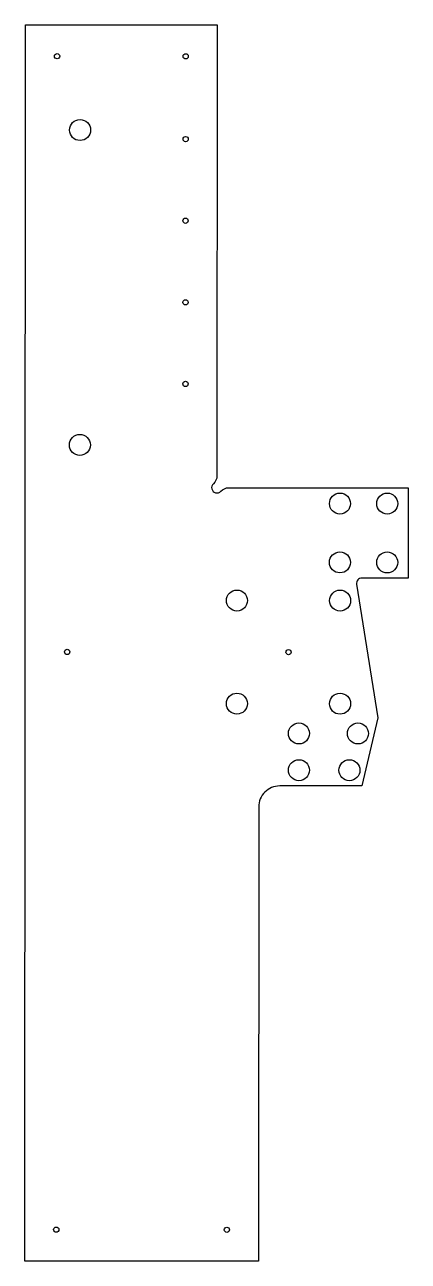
# Model space of a CAD drawing. Header units: inches. Extents: x -20.5 to -11.4, y 3.4 to 32.8.
import ezdxf

# ---------------------------------------------------------------- set-up
doc = ezdxf.new("R2010")
doc.units = ezdxf.units.IN
doc.layers.get('0').update_dxf_attribs({"linetype": 'CONTINUOUS'})

msp = doc.modelspace()

# ---------------------------------------------------------------- linework, layer by layer
msp.add_lwpolyline([(-15.947, 32.807), (-15.955, 22.063, -0.213422), (-16.038, 21.877, 1.05728), (-15.862, 21.7, -0.213422), (-15.675, 21.783), (-11.399, 21.781), (-11.401, 19.63), (-12.505, 19.631, 0.461006), (-12.628, 19.486), (-12.127, 16.305), (-12.503, 14.681), (-14.46, 14.682, 0.414214), (-14.96, 14.182), (-14.967, 3.362), (-20.53, 3.365), (-20.51, 32.81)], format="xyb", close=True)
for centre, radius in [((-19.76, 32.06), 0.0625), ((-16.698, 32.058), 0.0625), ((-19.213, 30.303), 0.25), ((-16.699, 30.086), 0.0625), ((-16.701, 28.143), 0.0625), ((-16.702, 26.199), 0.0625), ((-16.703, 24.256), 0.0625), ((-19.218, 22.803), 0.25), ((-13.025, 21.407), 0.25), ((-11.9, 21.406), 0.25), ((-13.026, 20.006), 0.25), ((-11.901, 20.005), 0.25), ((-15.478, 19.098), 0.25), ((-13.022, 19.096), 0.25), ((-19.52, 17.873), 0.0625), ((-14.25, 17.869), 0.0625), ((-15.479, 16.642), 0.25), ((-13.023, 16.641), 0.25), ((-14.002, 15.932), 0.25), ((-12.598, 15.931), 0.25), ((-14.002, 15.057), 0.25), ((-12.801, 15.056), 0.25), ((-19.779, 4.115), 0.0625), ((-15.717, 4.112), 0.0625)]:
    msp.add_circle(centre, radius)

doc.saveas('drawing.dxf')
